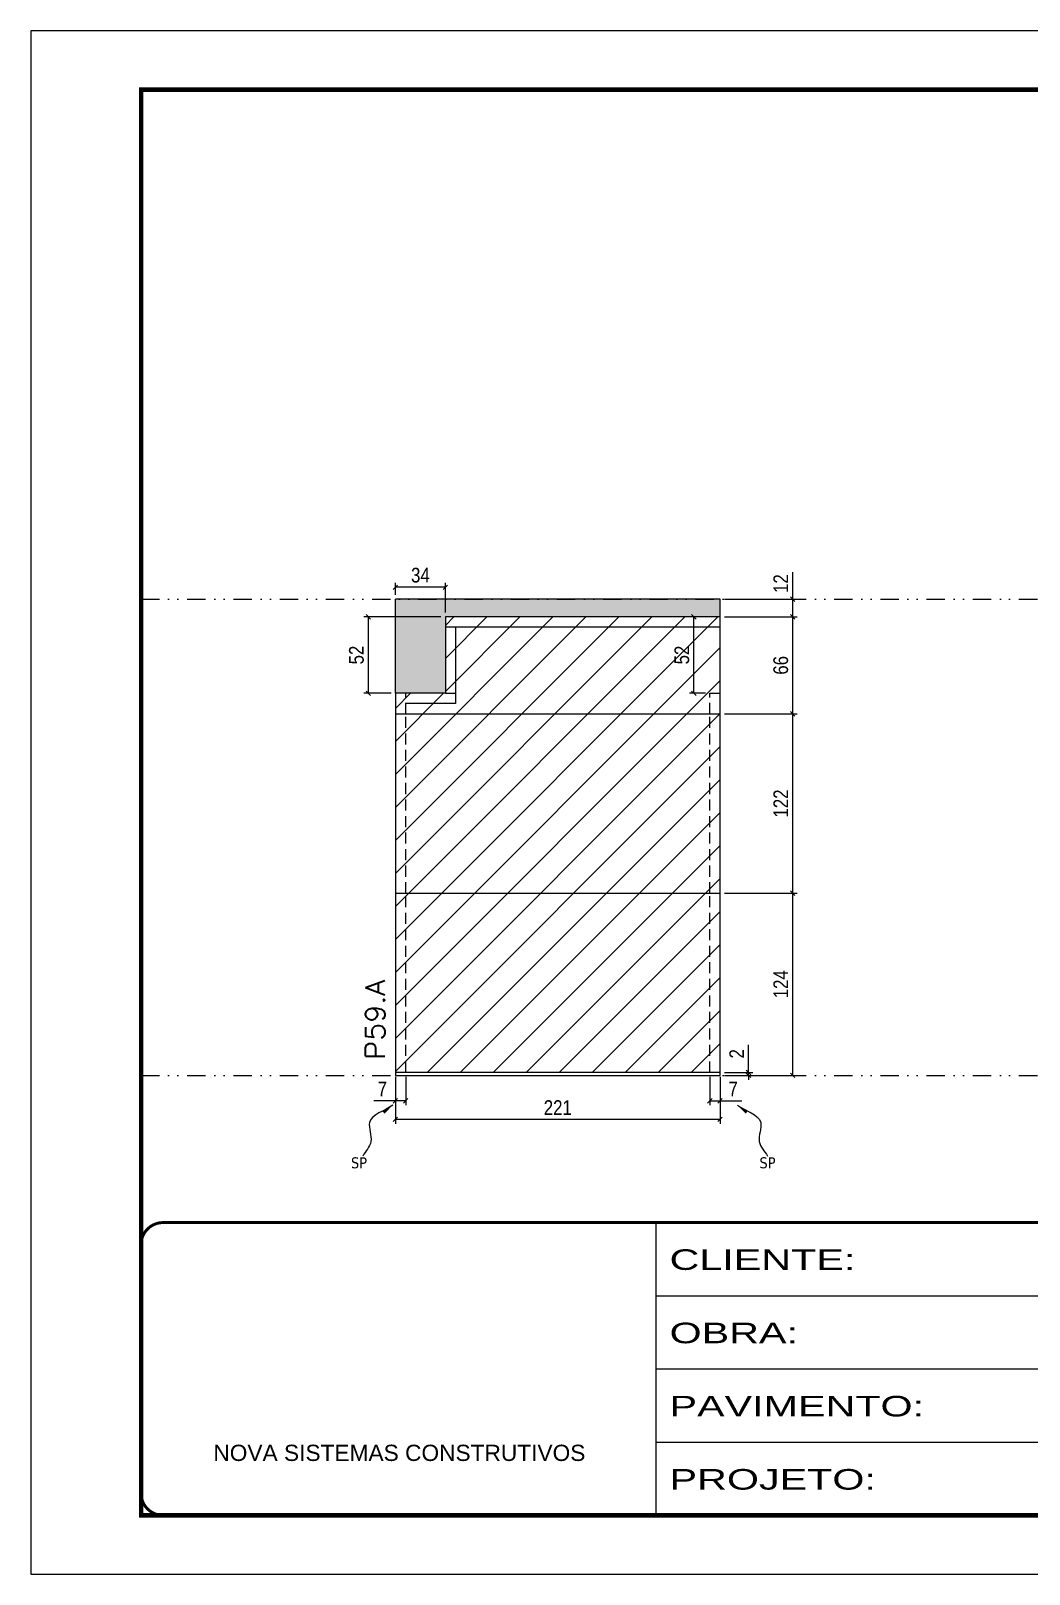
# Model space of a CAD drawing. Extents: x 14400 to 27878, y -21631 to 6985.
# Drawn here: x 16012 to 16691, y 3638 to 4688 of the extents above; entities that cross this region are included whole.
import ezdxf

# ---------------------------------------------------------------- set-up
doc = ezdxf.new("R2010")
doc.units = 0
for name, pattern in [('CONTINUO', [0]), ('DASHED', [0.75, 0.5, -0.25]), ('DIVIDE2', [0.625, 0.25, -0.125, 0, -0.125, 0, -0.125]), ('HIDDEN', [0.375, 0.25, -0.125])]:
    doc.linetypes.add(name, pattern=pattern)
for name, color, linetype in [('COTA', 241, 'Continuous'), ('Nível', 160, 'Continuous'), ('Painéis', 200, 'Continuous'), ('SARR_2.2x7', 40, 'Continuous'), ('Sarrafo de Pressão', 42, 'HIDDEN'), ('texto', 7, 'Continuous')]:
    doc.layers.add(name, color=color, linetype=linetype)
for name, color, linetype, lineweight in [('Folhas', 255, 'Continuous', 9), ('Hachura', 251, 'Continuous', 9), ('SARRAFO DE PRESSAO', 251, 'DASHED', 9), ('Texto Seção', 7, 'Continuous', 15)]:
    doc.layers.add(name, color=color, linetype=linetype, lineweight=lineweight)
doc.styles.add('ARIAL', font='arial.ttf')
doc.styles.add('COTA TECNICA', font='techl___.ttf', dxfattribs={"height": 10})
doc.styles.add('COTA TECNICA-50', font='techl___.ttf', dxfattribs={"height": 10})
doc.styles.add('REGUA-120', font='ROMANS.shx', dxfattribs={"height": 15})
doc.styles.get("Standard").update_dxf_attribs({"font": 'arial.ttf'})
doc.styles.add('Tecnologia', font='')
doc.styles.get('Tecnologia').set_extended_font_data('Forgotten Futurist')
doc.dimstyles.new('COTA PAINEL-50', dxfattribs={"dimtxt": 10, "dimasz": 3, "dimexe": 3, "dimexo": 3, "dimgap": 3, "dimtad": 1, "dimdec": 1, "dimzin": 12, "dimdsep": 46, "dimtxsty": 'COTA TECNICA-50', "dimblk1": 'OBLIQUE', "dimblk2": 'OBLIQUE', "dimsah": 1, "dimcen": 0.9, "dimclrd": 4, "dimclre": 4, "dimclrt": 240, "dimadec": 1, "dimazin": 3, "dimtfac": 1, "dimtdec": 1, "dimtmove": 0, "dimatfit": 3, "dimfxl": 1, "dimtolj": 1, "dimtzin": 12, "dimarcsym": 0})
doc.dimstyles.new('PAINEL', dxfattribs={"dimtxt": 10, "dimasz": 3, "dimexe": 3, "dimexo": 3, "dimgap": 3, "dimtad": 1, "dimdec": 1, "dimzin": 12, "dimdsep": 46, "dimtxsty": 'COTA TECNICA', "dimblk1": 'OBLIQUE', "dimblk2": 'OBLIQUE', "dimsah": 1, "dimcen": 0.9, "dimclrd": 4, "dimclre": 4, "dimclrt": 240, "dimadec": 1, "dimazin": 3, "dimtfac": 1, "dimtdec": 1, "dimtmove": 0, "dimatfit": 3, "dimfxl": 1, "dimtolj": 1, "dimtzin": 12, "dimarcsym": 0})
doc.dimstyles.get("Standard").update_dxf_attribs({"dimtxt": 0.18, "dimasz": 0.18, "dimexe": 0.18, "dimexo": 0.0625, "dimgap": 0.09, "dimtad": 0, "dimtih": 1, "dimtoh": 1, "dimdec": 4, "dimzin": 0, "dimdsep": 46, "dimtxsty": 'Standard', "dimcen": 0.09, "dimadec": 0, "dimazin": 0, "dimtfac": 1, "dimtdec": 4, "dimtofl": 0, "dimtmove": 0, "dimatfit": 3, "dimfxl": 1, "dimtolj": 1, "dimtzin": 0, "dimarcsym": 0})

# ---------------------------------------------------------------- blocks, each defined once
blk = doc.blocks.new('9999999999')
at = {"color": 30, "linetype": 'CONTINUO'}
for p, q in [((98564.6, 34230.2), (98564.6, 34429.4)), ((98564.6, 34379.6), (99584, 34379.6)), ((98564.6, 34329.8), (99488, 34329.8)), ((98564.6, 34280), (99488, 34280))]:
    blk.add_line(p, q, dxfattribs=at)
at = {"color": 30, "linetype": 'CONTINUO', "const_width": 2}
blk.add_lwpolyline([(99584, 34230.2), (99584, 34414.4, 0.414214), (99569, 34429.4), (98229, 34429.4, 0.414214), (98214, 34414.4), (98214, 34245.2, 0.414214), (98229, 34230.2), (99584, 34230.2)], format="xyb", dxfattribs=at)
at = {"layer": 'Folhas'}
blk.add_lwpolyline([(98139, 34190.2), (99624, 34190.2), (99624, 35240.2), (98139, 35240.2)], close=True, dxfattribs=at)
at = {"layer": 'Folhas', "color": 30, "const_width": 3}
blk.add_lwpolyline([(98214, 34230.2), (99584, 34230.2), (99584, 35200.2), (98214, 35200.2)], close=True, dxfattribs=at)
at = {"color": 7, "linetype": 'Continuous', "ltscale": 5, "style": 'ARIAL'}
blk.add_text('NOVA SISTEMAS CONSTRUTIVOS', height=11.059, dxfattribs=at).set_placement((98263.2, 34267.2))
at = {"layer": 'Folhas', "color": 7, "style": 'Tecnologia', "width": 1.5}
for s, p in [('CLIENTE:', (98573.7, 34397.2)), ('OBRA:', (98573.7, 34347.3)), ('PAVIMENTO:', (98573.7, 34297.5)), ('PROJETO:', (98573.7, 34247.7))]:
    blk.add_text(s, height=14, dxfattribs=at).set_placement(p)
blk = doc.blocks.new('_Oblique')
at = {"color": 0, "linetype": 'ByBlock', "lineweight": -2}
blk.add_line((-0.5, -0.5), (0.5, 0.5), dxfattribs=at)
blk = doc.blocks.new('*D2459')
at = {"layer": 'COTA', "color": 4, "lineweight": -2, "transparency": 16777216}
for p, q in [((16260.1, 3975.9), (16260.1, 3944)), ((16481.1, 3975.9), (16481.1, 3944)), ((16481.1, 3947), (16260.1, 3947))]:
    blk.add_line(p, q, dxfattribs=at)
at = {"layer": 'Defpoints', "color": 0, "transparency": 16777216}
for p in [(16260.1, 3978.9), (16481.1, 3978.9), (16260.1, 3947)]:
    blk.add_point(p, dxfattribs=at)
at = {"layer": 'COTA', "color": 4, "lineweight": -2, "transparency": 16777216, "xscale": 3, "yscale": 3, "zscale": 3, "rotation": 180}
blk.add_blockref('_Oblique', (16260.1, 3947), dxfattribs=at)
at = {"layer": 'COTA', "color": 4, "lineweight": -2, "transparency": 16777216, "xscale": 3, "yscale": 3, "zscale": 3}
blk.add_blockref('_Oblique', (16481.1, 3947), dxfattribs=at)
at = {"layer": 'COTA', "color": 240, "transparency": 16777216, "insert": (16370.6, 3955), "char_height": 10, "attachment_point": 5, "style": 'COTA TECNICA'}
blk.add_mtext('\\A1;221', dxfattribs=at)
blk = doc.blocks.new('*D2460')
at = {"layer": 'COTA', "color": 4, "lineweight": -2, "transparency": 16777216}
for p, q in [((16474.1, 3975.9), (16474.1, 3956.6)), ((16481.1, 3973.9), (16481.1, 3956.6)), ((16474.1, 3959.6), (16481.1, 3959.6)), ((16481.1, 3959.6), (16495.8, 3959.6))]:
    blk.add_line(p, q, dxfattribs=at)
at = {"layer": 'Defpoints', "color": 0, "transparency": 16777216}
for p in [(16474.1, 3978.9), (16481.1, 3976.9), (16481.1, 3959.6)]:
    blk.add_point(p, dxfattribs=at)
at = {"layer": 'COTA', "color": 4, "lineweight": -2, "transparency": 16777216, "xscale": 3, "yscale": 3, "zscale": 3, "rotation": 180}
blk.add_blockref('_Oblique', (16474.1, 3959.6), dxfattribs=at)
at = {"layer": 'COTA', "color": 4, "lineweight": -2, "transparency": 16777216, "xscale": 3, "yscale": 3, "zscale": 3}
blk.add_blockref('_Oblique', (16481.1, 3959.6), dxfattribs=at)
at = {"layer": 'COTA', "color": 240, "transparency": 16777216, "insert": (16490, 3967.7), "char_height": 10, "attachment_point": 5, "style": 'COTA TECNICA-50'}
blk.add_mtext('\\A1;7', dxfattribs=at)
blk = doc.blocks.new('*D2461')
at = {"layer": 'COTA', "color": 4, "lineweight": -2, "transparency": 16777216}
for p, q in [((16260.1, 3973.9), (16260.1, 3956.6)), ((16267.1, 3975.9), (16267.1, 3956.6)), ((16260.1, 3959.6), (16245.4, 3959.6)), ((16267.1, 3959.6), (16260.1, 3959.6))]:
    blk.add_line(p, q, dxfattribs=at)
at = {"layer": 'Defpoints', "color": 0, "transparency": 16777216}
for p in [(16260.1, 3976.9), (16267.1, 3978.9), (16260.1, 3959.6)]:
    blk.add_point(p, dxfattribs=at)
at = {"layer": 'COTA', "color": 4, "lineweight": -2, "transparency": 16777216, "xscale": 3, "yscale": 3, "zscale": 3, "rotation": 180}
blk.add_blockref('_Oblique', (16260.1, 3959.6), dxfattribs=at)
at = {"layer": 'COTA', "color": 4, "lineweight": -2, "transparency": 16777216, "xscale": 3, "yscale": 3, "zscale": 3}
blk.add_blockref('_Oblique', (16267.1, 3959.6), dxfattribs=at)
at = {"layer": 'COTA', "color": 240, "transparency": 16777216, "insert": (16251.2, 3967.7), "char_height": 10, "attachment_point": 5, "style": 'COTA TECNICA-50'}
blk.add_mtext('\\A1;7', dxfattribs=at)
blk = doc.blocks.new('*D2462')
at = {"layer": 'COTA', "color": 4, "lineweight": -2, "transparency": 16777216}
for p, q in [((16500.4, 3978.9), (16500.4, 3997.7)), ((16484.1, 3978.9), (16503.4, 3978.9)), ((16484.1, 3976.9), (16503.4, 3976.9)), ((16500.4, 3976.9), (16500.4, 3978.9)), ((16500.4, 3976.9), (16500.4, 3973.9))]:
    blk.add_line(p, q, dxfattribs=at)
at = {"layer": 'Defpoints', "color": 0, "transparency": 16777216}
for p in [(16481.1, 3978.9), (16481.1, 3976.9), (16500.4, 3976.9)]:
    blk.add_point(p, dxfattribs=at)
at = {"layer": 'COTA', "color": 4, "lineweight": -2, "transparency": 16777216, "xscale": 3, "yscale": 3, "zscale": 3}
for p, rotation in [((16500.4, 3978.9), 270), ((16500.4, 3976.9), 90)]:
    blk.add_blockref('_Oblique', p, dxfattribs=dict(at, rotation=rotation))
at = {"layer": 'COTA', "color": 240, "transparency": 16777216, "insert": (16492.4, 3991.6), "char_height": 10, "attachment_point": 5, "rotation": 90, "style": 'COTA TECNICA-50'}
blk.add_mtext('\\A1;2', dxfattribs=at)
blk = doc.blocks.new('*D2463')
at = {"layer": 'COTA', "color": 4, "lineweight": -2, "transparency": 16777216}
for p, q in [((16484.1, 4288.9), (16533.5, 4288.9)), ((16530.5, 4222.9), (16530.5, 4288.9)), ((16484.1, 4222.9), (16533.5, 4222.9))]:
    blk.add_line(p, q, dxfattribs=at)
at = {"layer": 'Defpoints', "color": 0, "transparency": 16777216}
for p in [(16481.1, 4288.9), (16530.5, 4288.9), (16481.1, 4222.9)]:
    blk.add_point(p, dxfattribs=at)
at = {"layer": 'COTA', "color": 4, "lineweight": -2, "transparency": 16777216, "xscale": 3, "yscale": 3, "zscale": 3}
for p, rotation in [((16530.5, 4288.9), 90), ((16530.5, 4222.9), 270)]:
    blk.add_blockref('_Oblique', p, dxfattribs=dict(at, rotation=rotation))
at = {"layer": 'COTA', "color": 240, "transparency": 16777216, "insert": (16522.4, 4255.9), "char_height": 10, "attachment_point": 5, "rotation": 90, "style": 'COTA TECNICA-50'}
blk.add_mtext('\\A1;66', dxfattribs=at)
blk = doc.blocks.new('*D2472')
at = {"layer": 'COTA', "color": 4, "linetype": 'ByBlock', "lineweight": -2, "transparency": 16777216}
for p, q in [((16484.1, 4100.9), (16533.5, 4100.9)), ((16530.5, 3976.9), (16530.5, 4100.9)), ((16484.1, 3976.9), (16533.5, 3976.9))]:
    blk.add_line(p, q, dxfattribs=at)
at = {"layer": 'Defpoints', "color": 0, "linetype": 'ByBlock', "transparency": 16777216}
for p in [(16481.1, 4100.9), (16530.5, 4100.9), (16481.1, 3976.9)]:
    blk.add_point(p, dxfattribs=at)
at = {"layer": 'COTA', "color": 4, "linetype": 'ByBlock', "lineweight": -2, "transparency": 16777216, "xscale": 3, "yscale": 3, "zscale": 3}
for p, rotation in [((16530.5, 4100.9), 90), ((16530.5, 3976.9), 270)]:
    blk.add_blockref('_Oblique', p, dxfattribs=dict(at, rotation=rotation))
at = {"layer": 'COTA', "color": 240, "linetype": 'ByBlock', "transparency": 16777216, "insert": (16522.4, 4038.9), "char_height": 10, "attachment_point": 5, "rotation": 90, "style": 'COTA TECNICA'}
blk.add_mtext('\\A1;124', dxfattribs=at)
blk = doc.blocks.new('*D2473')
at = {"layer": 'COTA', "color": 4, "linetype": 'ByBlock', "lineweight": -2, "transparency": 16777216}
for p, q in [((16484.1, 4100.9), (16533.5, 4100.9)), ((16530.5, 3976.9), (16530.5, 4100.9)), ((16484.1, 3976.9), (16533.5, 3976.9))]:
    blk.add_line(p, q, dxfattribs=at)
at = {"layer": 'Defpoints', "color": 0, "linetype": 'ByBlock', "transparency": 16777216}
for p in [(16481.1, 4100.9), (16530.5, 4100.9), (16481.1, 3976.9)]:
    blk.add_point(p, dxfattribs=at)
at = {"layer": 'COTA', "color": 4, "linetype": 'ByBlock', "lineweight": -2, "transparency": 16777216, "xscale": 3, "yscale": 3, "zscale": 3}
for p, rotation in [((16530.5, 4100.9), 90), ((16530.5, 3976.9), 270)]:
    blk.add_blockref('_Oblique', p, dxfattribs=dict(at, rotation=rotation))
at = {"layer": 'COTA', "color": 240, "linetype": 'ByBlock', "transparency": 16777216, "insert": (16522.4, 4038.9), "char_height": 10, "attachment_point": 5, "rotation": 90, "style": 'COTA TECNICA'}
blk.add_mtext('\\A1;124', dxfattribs=at)
blk = doc.blocks.new('*D2478')
at = {"layer": 'COTA', "color": 4, "lineweight": -2, "transparency": 16777216}
for p, q in [((16530.5, 4300.9), (16530.5, 4319.2)), ((16484.1, 4300.9), (16533.5, 4300.9)), ((16530.5, 4288.9), (16530.5, 4300.9)), ((16484.1, 4288.9), (16533.5, 4288.9))]:
    blk.add_line(p, q, dxfattribs=at)
at = {"layer": 'Defpoints', "color": 0, "transparency": 16777216}
for p in [(16481.1, 4300.9), (16530.5, 4300.9), (16481.1, 4288.9)]:
    blk.add_point(p, dxfattribs=at)
at = {"layer": 'COTA', "color": 4, "lineweight": -2, "transparency": 16777216, "xscale": 3, "yscale": 3, "zscale": 3}
for p, rotation in [((16530.5, 4300.9), 90), ((16530.5, 4288.9), 270)]:
    blk.add_blockref('_Oblique', p, dxfattribs=dict(at, rotation=rotation))
at = {"layer": 'COTA', "color": 240, "transparency": 16777216, "insert": (16522.4, 4311.5), "char_height": 10, "attachment_point": 5, "rotation": 90, "style": 'COTA TECNICA'}
blk.add_mtext('\\A1;12', dxfattribs=at)
blk = doc.blocks.new('*D2479')
at = {"layer": 'COTA', "color": 4, "lineweight": -2, "transparency": 16777216}
for p, q in [((16260.1, 4303.9), (16260.1, 4312)), ((16294.1, 4309), (16260.1, 4309)), ((16294.1, 4291.9), (16294.1, 4312))]:
    blk.add_line(p, q, dxfattribs=at)
at = {"layer": 'Defpoints', "color": 0, "transparency": 16777216}
for p in [(16260.1, 4309), (16260.1, 4300.9), (16294.1, 4288.9)]:
    blk.add_point(p, dxfattribs=at)
at = {"layer": 'COTA', "color": 4, "lineweight": -2, "transparency": 16777216, "xscale": 3, "yscale": 3, "zscale": 3, "rotation": 180}
blk.add_blockref('_Oblique', (16260.1, 4309), dxfattribs=at)
at = {"layer": 'COTA', "color": 4, "lineweight": -2, "transparency": 16777216, "xscale": 3, "yscale": 3, "zscale": 3}
blk.add_blockref('_Oblique', (16294.1, 4309), dxfattribs=at)
at = {"layer": 'COTA', "color": 240, "transparency": 16777216, "insert": (16277.1, 4317.2), "char_height": 10, "attachment_point": 5, "style": 'COTA TECNICA'}
blk.add_mtext('\\A1;34', dxfattribs=at)
blk = doc.blocks.new('*D2480')
at = {"layer": 'COTA', "color": 4, "lineweight": -2, "transparency": 16777216}
for p, q in [((16291.1, 4288.9), (16238.7, 4288.9)), ((16241.7, 4236.9), (16241.7, 4288.9)), ((16257.1, 4236.9), (16238.7, 4236.9))]:
    blk.add_line(p, q, dxfattribs=at)
at = {"layer": 'Defpoints', "color": 0, "transparency": 16777216}
for p in [(16241.7, 4288.9), (16294.1, 4288.9), (16260.1, 4236.9)]:
    blk.add_point(p, dxfattribs=at)
at = {"layer": 'COTA', "color": 4, "lineweight": -2, "transparency": 16777216, "xscale": 3, "yscale": 3, "zscale": 3}
for p, rotation in [((16241.7, 4288.9), 90), ((16241.7, 4236.9), 270)]:
    blk.add_blockref('_Oblique', p, dxfattribs=dict(at, rotation=rotation))
at = {"layer": 'COTA', "color": 240, "transparency": 16777216, "insert": (16233.6, 4262.9), "char_height": 10, "attachment_point": 5, "rotation": 90, "style": 'COTA TECNICA'}
blk.add_mtext('\\A1;52', dxfattribs=at)
blk = doc.blocks.new('*D2481')
at = {"layer": 'COTA', "color": 4, "lineweight": -2, "transparency": 16777216}
for p, q in [((16471.1, 4288.9), (16460.2, 4288.9)), ((16463.2, 4236.9), (16463.2, 4288.9)), ((16471.1, 4236.9), (16460.2, 4236.9))]:
    blk.add_line(p, q, dxfattribs=at)
at = {"layer": 'Defpoints', "color": 0, "transparency": 16777216}
for p in [(16463.2, 4288.9), (16474.1, 4288.9), (16474.1, 4236.9)]:
    blk.add_point(p, dxfattribs=at)
at = {"layer": 'COTA', "color": 4, "lineweight": -2, "transparency": 16777216, "xscale": 3, "yscale": 3, "zscale": 3}
for p, rotation in [((16463.2, 4288.9), 90), ((16463.2, 4236.9), 270)]:
    blk.add_blockref('_Oblique', p, dxfattribs=dict(at, rotation=rotation))
at = {"layer": 'COTA', "color": 240, "transparency": 16777216, "insert": (16455.1, 4262.9), "char_height": 10, "attachment_point": 5, "rotation": 90, "style": 'COTA TECNICA'}
blk.add_mtext('\\A1;52', dxfattribs=at)
blk = doc.blocks.new('*D4549')
at = {"layer": 'COTA', "color": 4, "lineweight": -2, "transparency": 16777216}
for p, q in [((16484.1, 4222.9), (16533.5, 4222.9)), ((16530.5, 4100.9), (16530.5, 4222.9)), ((16484.1, 4100.9), (16533.5, 4100.9))]:
    blk.add_line(p, q, dxfattribs=at)
at = {"layer": 'Defpoints', "color": 0, "transparency": 16777216}
for p in [(16481.1, 4222.9), (16530.5, 4222.9), (16481.1, 4100.9)]:
    blk.add_point(p, dxfattribs=at)
at = {"layer": 'COTA', "color": 4, "lineweight": -2, "transparency": 16777216, "xscale": 3, "yscale": 3, "zscale": 3}
for p, rotation in [((16530.5, 4222.9), 90), ((16530.5, 4100.9), 270)]:
    blk.add_blockref('_Oblique', p, dxfattribs=dict(at, rotation=rotation))
at = {"layer": 'COTA', "color": 240, "transparency": 16777216, "insert": (16522.4, 4161.9), "char_height": 10, "attachment_point": 5, "rotation": 90, "style": 'COTA TECNICA'}
blk.add_mtext('\\A1;122', dxfattribs=at)

msp = doc.modelspace()

# ---------------------------------------------------------------- hatches: boundary and pattern name
at = {"layer": 'COTA'}
h = msp.add_hatch(dxfattribs=at)
h.set_pattern_fill('AR-CONC', color=256, scale=0.03)
h.set_pattern_definition([(50, (0, 108), (5.4655401, -0.4781726), [0.5715, -6.2865]), (355, (0, 108), (-1.0573026, 5.7317054), [0.4572, -5.0292175]), (100.451445, (0.4555, 107.96), (4.4082374, 5.2535326), [0.4857003, -5.3427073]), (46.1842, (0, 109.524), (8.1323712, -1.2612698), [0.85725, -9.42975]), (96.63556, (0.678, 109.419), (7.122124, 7.4227837), [0.7285507, -8.0140682]), (351.18415, (0, 109.524), (7.122124, 7.4227837), [0.685799, -7.543792]), (21, (0.762, 109.143), (4.5484317, -3.067956), [0.5715, -6.2865]), (326, (0.762, 109.143), (1.8540609, 5.525639), [0.4572, -5.0292]), (71.451445, (1.141, 108.8873), (6.4024926, 2.457683), [0.4857003, -5.3426981]), (37.5, (0, 108), (0.0926581, 2.53665117), [0, -4.96824, 0, -5.1054, 0, -5.04825]), (7.5, (0, 108), (2.00458988, 3.00541724), [0, -2.91084, 0, -4.85394, 0, -1.92405]), (327.5, (-1.6993, 108), (4.06771786, -0.17186232), [0, -1.905, 0, -5.9436, 0, -7.8867]), (317.5, (-2.4613, 108), (4.44387544, 0.7627947), [0, -2.4765, 0, -3.94716, 0, -5.6007])])
h.paths.add_polyline_path([(16260.09, 4236.86), (16294.09, 4236.86), (16294.09, 4288.86), (16481.09, 4288.86), (16481.09, 4300.86), (16260.09, 4300.86)])
at = {"layer": 'Hachura'}
h = msp.add_hatch(dxfattribs=at)
h.set_pattern_fill('ANSI31', color=256, scale=5)
h.paths.add_polyline_path([(16481.09, 4288.86), (16294.09, 4288.86), (16294.09, 4236.86), (16260.09, 4236.86), (16260.09, 4222.86), (16481.09, 4222.86)])
h.paths.add_polyline_path([(16481.09, 4222.86), (16260.09, 4222.86), (16260.09, 4100.86), (16481.09, 4100.86)])
h.paths.add_polyline_path([(16481.09, 4100.86), (16260.09, 4100.86), (16260.09, 3978.86), (16481.09, 3978.86)])
h.paths.add_polyline_path([(16956.95, 4100.86), (16735.95, 4100.86), (16735.95, 3978.86), (16956.95, 3978.86)])
h.paths.add_polyline_path([(16956.95, 4222.86), (16735.95, 4222.86), (16735.95, 4100.86), (16956.95, 4100.86)])
h.paths.add_polyline_path([(16956.95, 4236.86), (16735.95, 4236.86), (16735.95, 4222.86), (16956.95, 4222.86)])
h.paths.add_polyline_path([(17241.59, 4236.86), (17216.59, 4236.86), (17216.59, 4222.86), (17241.59, 4222.86)])
h.paths.add_polyline_path([(17241.59, 4222.86), (17216.59, 4222.86), (17216.59, 3978.86), (17241.59, 3978.86)])

# ---------------------------------------------------------------- linework, layer by layer
at = {"layer": 'COTA'}
for p, q in [((16481.09, 4300.86), (16260.09, 4300.86)), ((16260.09, 4236.86), (16260.09, 4300.86)), ((16481.09, 4288.86), (16481.09, 4300.86)), ((16294.09, 4236.86), (16301.09, 4236.86)), ((16301.09, 4236.86), (16301.09, 4229.86)), ((16474.09, 4236.86), (16481.09, 4236.86))]:
    msp.add_line(p, q, dxfattribs=at)
at = {"layer": 'Nível', "color": 4, "linetype": 'DIVIDE2', "ltscale": 50}
for p, q in [((16086.97, 4300.86), (17456.97, 4300.86)), ((16086.97, 3976.86), (17456.97, 3976.86))]:
    msp.add_line(p, q, dxfattribs=at)
at = {"layer": 'Painéis'}
for p, q in [((16481.09, 4288.86), (16294.09, 4288.86)), ((16294.09, 4288.86), (16294.09, 4236.86)), ((16481.09, 3978.86), (16481.09, 4288.86)), ((16260.09, 4236.86), (16260.09, 3978.86)), ((16294.09, 4236.86), (16260.09, 4236.86)), ((16260.09, 4222.86), (16481.09, 4222.86)), ((16260.09, 4100.86), (16481.09, 4100.86))]:
    msp.add_line(p, q, dxfattribs=at)
msp.add_lwpolyline([(16481.09, 3978.86), (16260.09, 3978.86), (16260.09, 3976.86), (16481.09, 3976.86)], close=True, dxfattribs=at)
at = {"layer": 'SARR_2.2x7'}
for p, q in [((16481.09, 4281.86), (16294.09, 4281.86)), ((16301.09, 4281.86), (16301.09, 4236.86)), ((16301.09, 4229.86), (16267.09, 4229.86))]:
    msp.add_line(p, q, dxfattribs=at)
at = {"layer": 'Sarrafo de Pressão', "ltscale": 30}
for p, q in [((16267.09, 4222.86), (16267.09, 4236.86)), ((16474.09, 4222.86), (16474.09, 4236.86)), ((16267.09, 4100.86), (16267.09, 4222.86)), ((16474.09, 4100.86), (16474.09, 4222.86)), ((16267.09, 3978.86), (16267.09, 4100.86)), ((16474.09, 3978.86), (16474.09, 4100.86))]:
    msp.add_line(p, q, dxfattribs=at)

# ---------------------------------------------------------------- block references
at = {"layer": 'SARRAFO DE PRESSAO', "color": 6, "linetype": 'ByBlock'}
msp.add_blockref('9999999999', (-82127.01, -30552.63), dxfattribs=at)

# ---------------------------------------------------------------- texts
at = {"layer": 'texto', "color": 0, "char_height": 7.5, "attachment_point": 5}
for insert in [(16235.32, 3917.37), (16513.34, 3917.37)]:
    msp.add_mtext('{\\fTahoma|b0|i0|c0|p34;\\C4;SP}', dxfattribs=dict(at, insert=insert))
at = {"layer": 'Texto Seção', "style": 'REGUA-120', "width": 1.1}
msp.add_text('P59.A', height=13, rotation=90, dxfattribs=at).set_placement((16252.84, 3987.62))

# ---------------------------------------------------------------- dimensions: what is measured, and where the dimension line sits
at = {"layer": 'COTA'}
for base, p1, p2, dimstyle, picture, middle in [((16260.09, 4308.98), (16294.09, 4288.86), (16260.09, 4300.86), 'PAINEL', '*D2479', (16277.09, 4317.2)), ((16481.09, 3959.62), (16474.09, 3978.86), (16481.09, 3976.86), 'COTA PAINEL-50', '*D2460', (16489.96, 3967.69))]:
    dim = msp.add_linear_dim(base=base, p1=p1, p2=p2, dimstyle=dimstyle, dxfattribs=at)
    dim.commit()
    dim.dimension.update_dxf_attribs({"geometry": picture, "text_midpoint": middle})
for base, p1, p2, angle, dimstyle, picture, middle in [((16530.46, 4300.86), (16481.09, 4288.86), (16481.09, 4300.86), 90, 'PAINEL', '*D2478', (16522.4, 4311.52)), ((16241.66, 4288.86), (16260.09, 4236.86), (16294.09, 4288.86), 90, 'PAINEL', '*D2480', (16233.55, 4262.86)), ((16463.17, 4288.86), (16474.09, 4236.86), (16474.09, 4288.86), 90, 'PAINEL', '*D2481', (16455.06, 4262.86)), ((16530.46, 4288.86), (16481.09, 4222.86), (16481.09, 4288.86), 90, 'COTA PAINEL-50', '*D2463', (16522.36, 4255.86)), ((16530.46, 4222.86), (16481.09, 4100.86), (16481.09, 4222.86), 90, 'PAINEL', '*D4549', (16522.4, 4161.86)), ((16260.09, 3959.62), (16267.09, 3978.86), (16260.09, 3976.86), 180, 'COTA PAINEL-50', '*D2461', (16251.23, 3967.69))]:
    dim = msp.add_linear_dim(base=base, p1=p1, p2=p2, angle=angle, dimstyle=dimstyle, dxfattribs=at)
    dim.commit()
    dim.dimension.update_dxf_attribs({"geometry": picture, "text_midpoint": middle})
at = {"layer": 'COTA', "linetype": 'ByBlock'}
for picture in ['*D2472', '*D2473']:
    dim = msp.add_aligned_dim(p1=(16481.09, 3976.86), p2=(16481.09, 4100.86), distance=-49.37, dimstyle='PAINEL', dxfattribs=at)
    dim.commit()
    dim.dimension.update_dxf_attribs({"geometry": picture, "text_midpoint": (16522.39, 4038.86)})
at = {"layer": 'COTA'}
dim = msp.add_linear_dim(base=(16500.35, 3976.86), p1=(16481.09, 3978.86), p2=(16481.09, 3976.86), angle=90, dimstyle='COTA PAINEL-50', dxfattribs=at)
dim.commit()
dim.dimension.update_dxf_attribs({"geometry": '*D2462', "text_midpoint": (16500.35, 3991.61), "dimtype": 160})
dim = msp.add_linear_dim(base=(16260.09, 3946.97), p1=(16481.09, 3978.86), p2=(16260.09, 3978.86), angle=180, dimstyle='PAINEL', override={"dimarcsym": 2}, dxfattribs=at)
dim.commit()
dim.dimension.update_dxf_attribs({"geometry": '*D2459', "text_midpoint": (16370.59, 3955.02)})

# ---------------------------------------------------------------- leaders
at = {"layer": 'COTA', "path_type": 1}
for points in [[(16258.26, 3956.68), (16242.48, 3944.84), (16243.4, 3931.84), (16237.85, 3922.06)], [(16492.92, 3956.68), (16508.71, 3944.84), (16507.78, 3931.84), (16513.33, 3922.06)]]:
    msp.add_leader(points, dimstyle='Standard', override={"dimasz": 8}, dxfattribs=at)

doc.saveas('drawing.dxf')
